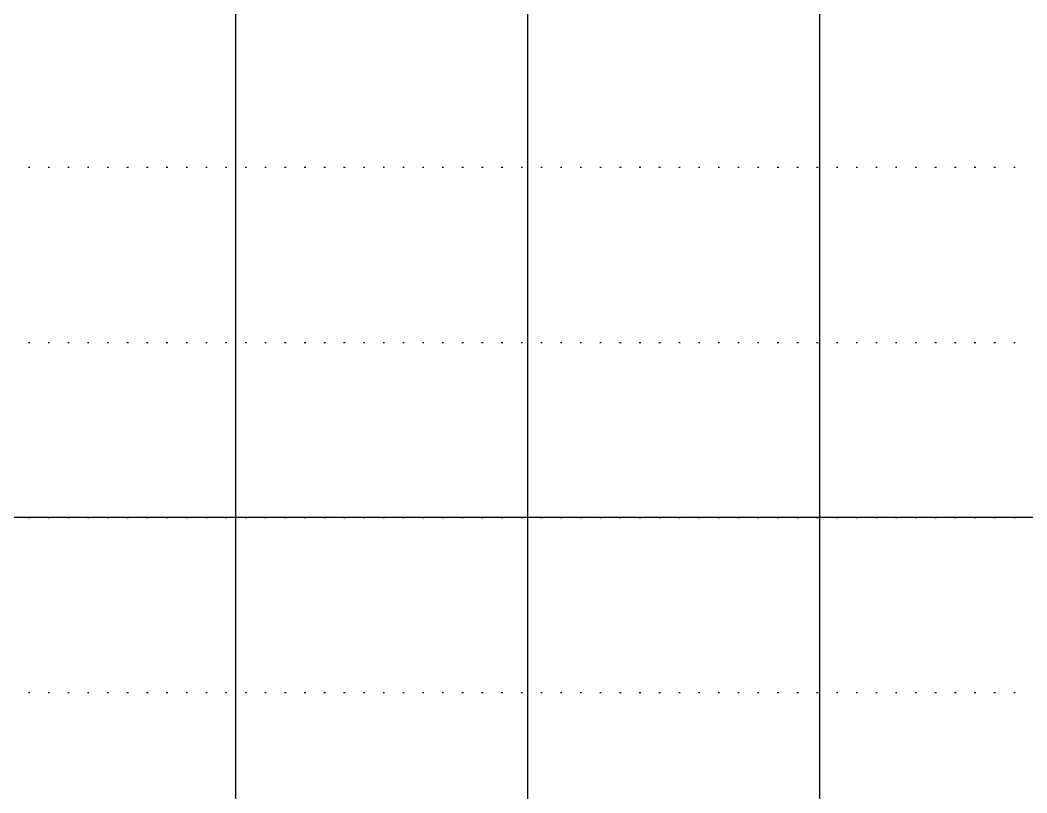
# Model space of a CAD drawing. Header units: millimetres. Extents: x -1499 to 6658, y -12483 to -6008.
# Drawn here: x 1921.4 to 1990.4, y -10715.9 to -10663 of the extents above; entities that cross this region are included whole.
import ezdxf

# ---------------------------------------------------------------- set-up
doc = ezdxf.new("R2010")
doc.units = ezdxf.units.MM
doc.linetypes.add('A-DOTLN01H', pattern=[0.125, 0, -0.125])
doc.layers.add('_와꾸', color=7, linetype='Continuous', plot=False)
doc.layers.add('CR-GRID', color=56, linetype='A-DOTLN01H')
doc.layers.add('수직그리드', color=1, linetype='Continuous')

msp = doc.modelspace()

# ---------------------------------------------------------------- linework, layer by layer
at = {"layer": '_와꾸', "color": 7, "true_color": 0xffffff}
msp.add_lwpolyline([(1436.157, -11213.058), (2236.157, -11213.058), (2236.157, -10697.058), (1436.157, -10697.058)], close=True, dxfattribs=at)
at = {"layer": 'CR-GRID', "linetype": 'A-DOTLN01H', "ltscale": 10}
for p, q in [((696.157, -10673.058), (3036.157, -10673.058)), ((696.157, -10685.058), (3036.157, -10685.058)), ((696.157, -10697.058), (6196.157, -10697.058)), ((696.157, -10709.058), (6196.157, -10709.058))]:
    msp.add_line(p, q, dxfattribs=at)
at = {"layer": '수직그리드'}
for p, q in [((1936.157, -10575.69), (1936.157, -11873.058)), ((1956.157, -10600.338), (1956.157, -11873.058)), ((1976.157, -10616.346), (1976.157, -11873.058))]:
    msp.add_line(p, q, dxfattribs=at)

doc.saveas('drawing.dxf')
